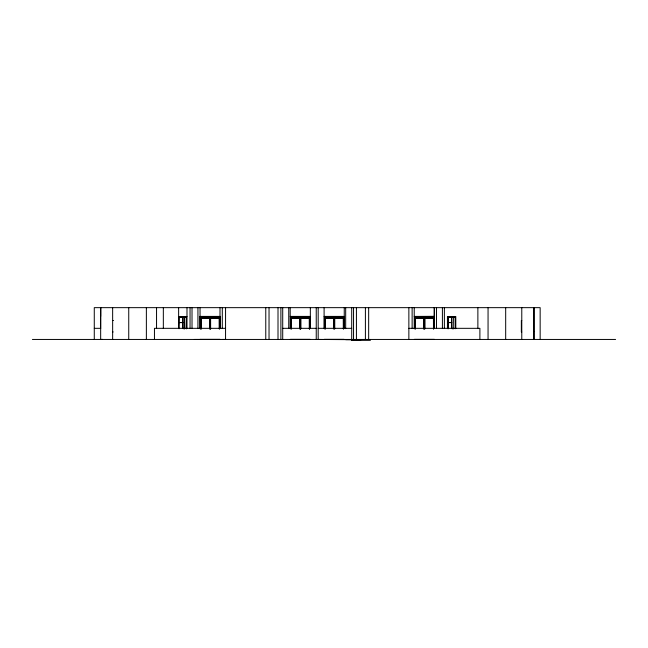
<?xml version="1.0" encoding="UTF-8"?>
<svg xmlns="http://www.w3.org/2000/svg" width="648" height="648" viewBox="0 0 648 648"><rect width="100%" height="100%" fill="white"/><g stroke="black" fill="none" stroke-linecap="round" stroke-linejoin="round"><path stroke-width="0.97" d="M102.327 339.333L100.667 339.455L100.667 307.654L100.659 316.41M183.854 328.852L184.583 328.852M452.652 328.852L453.381 328.852M201.285 328.925L201.285 317.909L209.709 317.909L209.709 328.925M325.345 328.925L325.345 317.909L333.769 317.909L333.769 328.925M415.481 328.925L415.481 317.909L423.905 317.909L423.841 328.917M219.283 317.909L210.616 317.909L210.616 328.925M309.38 317.966L309.412 328.925M423.905 317.909L415.546 317.974M220.028 316.507L220.19 328.423M290.344 339.341L310.173 339.341M324.259 339.341L344.088 339.341M414.396 339.341L434.387 339.341M200.038 316.402L220.19 316.402M290.183 316.402L310.335 316.402M324.097 316.402L344.25 316.402M414.234 316.402L434.387 316.402L414.396 316.507M178.637 316.499L186.989 316.499M220.077 316.507L200.143 316.507L200.232 328.925M209.758 316.88L200.467 316.856L200.467 328.933M299.903 316.88L290.612 316.856L290.612 328.933M179.059 316.921L186.567 316.921L186.3 328.73M455.366 316.921L447.857 316.921L448.133 328.73M179.269 317.131L186.357 317.131L186.357 328.771M448.068 317.131L455.163 317.131L455.163 328.771M209.822 317.804L201.18 317.804L201.18 328.941M333.882 317.804L325.239 317.804L325.239 328.941M209.709 317.909L201.342 317.966M219.397 317.966L210.673 317.966M291.43 317.909L299.854 317.909L291.43 317.909L291.43 328.925M300.761 328.925L300.761 317.909L309.541 317.966M325.345 317.909L333.769 317.909M343.456 317.966L334.676 317.909L343.278 317.974M424.813 328.925L424.813 317.909L433.593 317.966M309.363 317.974L300.761 317.909M424.877 317.974L433.488 317.909L433.488 328.925L433.423 317.804M112.647 320.485L113.481 320.485M521.762 320.509L521.348 320.509L521.348 331.979L521.762 331.979M179.334 322.477L182.922 322.477M448.133 322.477L451.721 322.477M179.334 322.623L182.922 322.623M448.133 322.623L451.721 322.623M94.276 328.325L100.667 328.325M225.561 328.325L154.451 328.325L154.451 339.447M282.714 328.325L316.24 328.325M318.184 328.325L351.71 328.325M408.864 328.325L479.893 328.325L479.893 339.447M453.227 328.512L453.438 316.921M179.075 328.73L179.334 316.921M533.758 331.484L534.187 331.484M112.647 331.954L113.173 331.954M222.345 339.447L225.326 339.447M32.4 339.447L615.6 339.447M345.684 339.665L361.058 339.665M351.435 340.346L370.413 340.346M220.028 339.341L200.046 339.341M334.7 317.933L334.7 328.925M100.651 307.654L100.659 328.52M540.157 339.447L540.157 307.654L94.276 307.654L94.276 339.447M534.187 307.654L534.187 339.447M533.758 307.654L533.758 339.447M521.778 307.654L521.778 339.447M505.683 307.654L505.683 339.447M488.057 307.654L488.057 339.447M477.876 307.654L477.876 328.52M455.787 328.471L455.787 316.499L447.444 316.499L447.444 328.471M451.826 316.921L451.834 328.601M451.486 316.921L451.494 322.477M451.494 322.623L451.486 328.536M448.133 316.921L448.068 328.771M447.906 316.921L447.906 328.536M444.374 307.654L444.374 328.52M442.406 307.654L442.406 328.52M436.493 307.654L436.493 328.52M434.387 307.654L434.387 328.52M434.2 307.654L434.2 328.423M434.103 328.415L434.103 316.645L414.518 316.645L414.518 328.415M433.593 329.014L433.593 317.804L424.707 317.804L424.707 328.941M424.019 328.941L424.019 317.804L415.376 317.804L415.376 328.941M423.954 328.933L423.954 316.767L414.663 316.856L414.663 328.933M414.234 307.654L414.234 328.423M412.128 307.654L412.128 328.52M408.864 307.654L408.864 339.447M368.663 307.654L368.663 339.447M365.399 307.654L365.399 339.447L356.424 339.665L356.424 307.654M353.541 307.654L353.541 339.665M351.71 307.654L351.71 339.665L318.184 339.447L318.184 307.654M345.684 307.654L345.684 328.666M344.25 307.654L344.25 328.423M343.966 328.415L343.966 316.645L324.381 316.645L324.381 328.415M343.456 329.014L343.456 317.804L334.571 317.804L334.571 328.941M343.278 317.804L343.343 328.925M333.882 328.941L333.817 316.767L324.526 316.856L324.526 328.933M324.097 307.654L324.097 328.423M316.24 307.654L316.24 339.447M310.335 307.654L310.335 328.423M310.052 328.415L310.052 316.645L290.466 316.645L290.466 328.415M309.541 329.014L309.541 317.804L300.648 317.804L300.648 328.941M309.363 317.804L309.363 328.917M300.551 317.868L300.551 328.933M299.967 328.941L299.967 317.804L291.317 317.804L291.317 328.941M299.903 316.767L299.903 328.933M290.183 307.654L290.183 328.423M288.741 307.654L288.741 328.52M282.714 307.654L282.714 339.447M280.892 307.654L280.892 339.447M278.008 307.654L278.008 339.447M269.033 307.654L269.033 339.447M265.769 307.654L265.769 339.447M225.561 307.654L225.561 339.447M222.296 307.654L222.296 328.52M220.004 307.654L220.004 328.423M219.907 328.415L219.907 316.645L200.321 316.645L200.321 328.415M219.397 329.014L219.397 317.804L210.511 317.804L210.511 328.941M219.226 317.804L219.283 328.925M210.406 317.876L210.406 328.933M209.758 316.767L209.822 328.941M200.159 339.447L194.359 339.447M200.038 307.654L200.038 328.423M197.932 307.654L197.932 328.52M192.019 307.654L192.019 328.52M190.05 307.654L190.05 328.52M186.989 307.654L186.989 328.471M186.519 316.921L186.519 322.477M186.519 322.623L186.519 328.536M184.639 316.921L184.639 328.601M184.421 316.921L184.421 328.601M183.028 316.921L183.036 328.601M182.687 316.921L182.696 322.477M182.687 322.623L182.696 328.536M178.637 307.654L178.637 328.471M163.337 307.654L163.337 328.52M156.549 307.654L156.549 328.52M146.367 307.654L146.367 339.447M128.741 307.654L128.741 339.447M112.647 307.654L112.647 339.447"/></g></svg>
